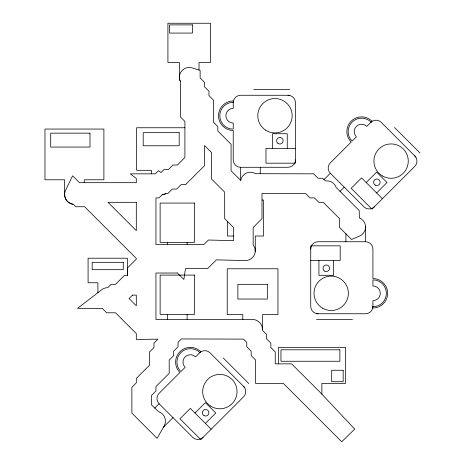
<?xml version="1.0" encoding="UTF-8"?>
<svg xmlns="http://www.w3.org/2000/svg" width="465" height="465" viewBox="0 0 465 465"><rect width="100%" height="100%" fill="white"/><g stroke="black" fill="none" stroke-linecap="round" stroke-linejoin="round"><path stroke-width="0.7" d="M242.782 319.472L242.782 314.596L227.234 314.596L227.234 268.77L277.965 268.77L277.965 314.596L262.417 314.596L262.376 330.22L266.416 334.259L266.416 338.677L270.833 343.094L270.833 347.512L275.251 351.929L275.251 363.857L291.596 363.857L319.205 391.35L354.749 429.102L341.717 441.75L283.458 383.497L255.616 383.497L255.616 360.067L251.193 355.649L251.193 351.232L246.776 346.809L246.776 342.391L243.497 339.119L181.408 338.939L178.037 342.35L178.037 346.809L173.619 351.232L173.619 355.649L169.202 360.067L169.202 373.325L155.944 386.584L155.944 391.001L151.526 395.419L151.526 404.957L158.739 411.792A9.817 9.817 0 0 1 164.162 425.975L157.118 438.326L131.886 413.094L131.886 387.281L136.303 382.864L136.303 378.446L149.561 365.188L149.561 351.929L153.979 347.512L153.979 343.094L157.908 339.165L136.303 339.427L136.303 333.556L115.541 312.794L106.706 312.794L102.283 308.376L77.545 308.376L101.725 289.724A9.817 9.817 0 0 1 107.055 287.701L107.752 287.69L111.123 284.313L115.541 284.313L124.382 275.478L127.462 275.478L127.462 267.974L136.303 259.133L136.303 258.43L84.607 206.739L75.772 206.739L73.296 204.263C68.483 203.815 64.53 199.346 64.618 194.521L64.618 179.792L44.977 179.792L44.977 129.055L103.898 129.055L103.898 179.792L84.258 179.792L84.258 182.681M365.56 226.862L365.56 241.748A7.364 7.364 0 0 1 372.924 249.112L372.924 278.57A14.729 14.729 0 0 1 387.653 293.299A14.729 14.729 0 0 1 372.924 308.028L372.924 300.663A7.364 7.364 0 0 0 380.289 293.299A7.364 7.364 0 0 0 372.924 285.934L372.924 279.878A13.421 13.421 0 0 1 386.345 293.299A13.421 13.421 0 0 1 372.924 306.72M255.25 251.553C254.965 256.587 250.269 260.795 245.235 260.563L216.376 259.865L207.634 268.601L185.506 268.601L183.873 279.488L177.055 272.67L176.706 273.025L155.944 273.025L155.944 319.548L252.629 319.502C257.877 319.391 262.556 324.105 262.417 329.354M255.285 250.868L255.291 236.017L263.475 236.017L263.475 200.014L261.998 200.014M255.227 251.827L254.936 248.13L253.158 244.642L253.158 227.501L261.998 218.66L261.998 193.481L305.557 193.481L309.975 197.898L314.392 197.898L318.81 202.322L323.233 202.322L339.572 218.66L339.572 227.501L351.587 239.516L359.643 236.028A9.817 9.817 0 0 0 359.352 217.887L359.213 210.529L336.166 187.476A9.817 9.817 0 0 0 325.581 180.885L322.53 178.264L318.106 178.264L313.689 173.84L255.64 173.689A9.817 9.817 0 0 0 240.742 180.374L231.064 170.76L231.064 144.243L217.806 130.985L217.806 126.567L213.389 122.15L213.389 100.056L208.971 95.633L208.971 91.216L204.548 86.798L204.548 82.381L200.13 77.957L200.13 70.389L192.126 67.884A9.817 9.817 0 0 0 179.374 77.173L179.67 79.602M162.122 194.806L159.03 197.898L155.944 197.898L155.944 244.544L203.92 244.544L208.436 240.027L233.517 240.638L233.517 227.501L224.682 218.66L224.682 192.15L211.424 178.891L211.424 152.381L204.548 145.504L204.548 165.633L185.541 184.646L181.123 184.646L176.706 189.063L172.282 189.063L167.865 193.481L166.208 193.481L162.332 194.789M323.931 179.664L330.33 173.265A7.364 7.364 0 0 1 330.33 162.849L351.162 142.017A14.729 14.729 0 0 1 351.162 121.185A14.729 14.729 0 0 1 371.994 121.185L366.786 126.393A7.364 7.364 0 0 0 356.37 126.393A7.364 7.364 0 0 0 356.37 136.809L352.086 141.093A13.421 13.421 0 0 1 352.086 122.109A13.421 13.421 0 0 1 371.07 122.109M340.025 191.342L344.222 187.151M366.211 182.518L376.621 172.102L387.037 182.518L376.621 192.934M154.706 408.142L159.1 403.748A7.364 7.364 0 0 1 159.1 393.332L179.932 372.506A14.729 14.729 0 0 1 179.932 351.674A14.729 14.729 0 0 1 200.764 351.674L195.556 356.882A7.364 7.364 0 0 0 185.14 356.882A7.364 7.364 0 0 0 185.14 367.298L180.862 371.576A13.421 13.421 0 0 1 180.862 352.598A13.421 13.421 0 0 1 199.84 352.598M163.506 427.12L172.992 417.64M194.98 413.007L205.391 402.591L215.806 413.007L205.391 423.423M165.976 193.614L165.546 193.835M165.11 194.039L164.662 194.219M164.209 194.382L163.75 194.515M163.285 194.632L162.808 194.719M253.698 89.536L289.701 89.536M289.701 95.267L240.603 95.267A7.364 7.364 0 0 0 233.238 102.631M184.913 127.759L136.646 127.759L136.646 170.312L151.375 170.312L151.375 173.84M295.432 148.457L265.968 148.457L265.968 163.186L295.432 163.186L295.432 102.631A7.364 7.364 0 0 0 288.068 95.267M233.238 102.306A13.421 13.421 0 0 0 219.817 115.721A13.421 13.421 0 0 0 233.238 129.142L233.238 123.086A7.364 7.364 0 0 1 225.874 115.721A7.364 7.364 0 0 1 233.238 108.357L233.238 100.992A14.729 14.729 0 0 0 218.509 115.721A14.729 14.729 0 0 0 233.238 130.456L233.238 159.914A7.364 7.364 0 0 0 240.603 167.278L288.068 167.278A7.364 7.364 0 0 0 295.432 159.914M233.517 236.017L227.466 236.017L227.466 221.45M365.56 241.748L318.095 241.748A7.364 7.364 0 0 0 310.73 249.112M310.73 260.569L340.194 260.569L340.194 245.84L310.73 245.84L310.73 306.394A7.364 7.364 0 0 0 318.095 313.759M316.462 313.759L365.56 313.759A7.364 7.364 0 0 0 372.924 306.394M316.462 319.484L352.464 319.484M72.709 204.181L72.238 204.077M71.773 203.961L71.314 203.815M70.86 203.658L70.413 203.467M69.977 203.263L69.558 203.031M69.145 202.781L68.744 202.507M68.361 202.223L67.989 201.915M67.634 201.589L67.297 201.246M394.558 127.55L420.023 153.008M415.972 157.06L381.254 122.341A7.364 7.364 0 0 0 370.838 122.341M382.41 198.724L361.578 177.892L351.162 188.308L371.994 209.14L414.815 166.319A7.364 7.364 0 0 0 414.815 155.903M330.33 173.265L363.892 206.826A7.364 7.364 0 0 0 374.308 206.826M223.334 358.038L248.792 383.497M244.741 387.548L210.023 352.83A7.364 7.364 0 0 0 199.607 352.83M211.18 429.212L190.348 408.38L179.932 418.796L200.764 439.623L243.584 396.808A7.364 7.364 0 0 0 243.584 386.392M159.1 403.748L192.661 437.309A7.364 7.364 0 0 0 203.077 437.309M66.972 200.892L66.675 200.514M66.385 200.124L66.123 199.723M65.873 199.311L65.652 198.881M180.124 81.015L180.31 81.416M65.449 198.45L65.269 198.003M179.943 80.526L179.786 80.067M65.106 197.549L64.972 197.084M64.85 196.619L64.763 196.143M179.548 79.091L180.49 81.811L180.49 117.029L184.913 121.446L184.913 157.501L177.409 165.005L172.986 165.005L168.568 169.423L164.151 169.423L161.012 172.562L158.501 170.649L155.31 173.84L130.276 173.84L136.303 178.432L136.303 182.681L79.486 182.681L72.616 175.811L65.606 190.226A9.817 9.817 0 0 0 64.623 194.899M179.484 78.655L179.42 78.178M64.693 195.666L64.652 195.19M179.397 77.696L179.374 62.531L167.917 62.531L167.917 23.25L210.471 23.25L210.471 62.531L199.014 62.531L199.014 70.041M345.919 233.849L345.919 241.748M333.643 260.569L333.643 275.297L318.914 275.297L318.914 260.569M321.879 394.186L321.879 383.352L345.605 383.352L345.605 347.343L278.506 347.343L278.506 363.857M287.248 148.457L287.248 133.728L272.519 133.728L272.519 148.457M260.243 167.278L260.243 173.84M240.603 167.278L240.603 180.298M187.128 242.358L187.128 244.544M187.128 314.375L187.128 319.316M167.493 242.358L167.493 244.544M167.493 314.375L167.493 319.403M127.358 275.478L127.358 258.22L88.083 258.22L88.083 282.767L97.9 282.767L97.9 292.671M132.513 295.118L129.078 298.553L136.303 305.778L136.303 295.118L132.513 295.118M192.469 24.889L169.556 24.889L169.556 33.067L192.469 33.067L192.469 24.889M179.194 132.67L143.191 132.67L143.191 145.766L179.194 145.766L179.194 132.67M89.989 133.147L50.708 133.147L50.708 147.056L89.989 147.056L89.989 133.147M136.303 202.322L107.967 202.322L136.303 230.657L136.303 202.322M194.492 203.077L160.123 203.077L160.123 242.358L194.492 242.358L194.492 203.077M123.266 262.312L92.175 262.312L92.175 269.677L123.266 269.677L123.266 262.312M194.492 275.094L160.129 275.094L160.129 314.375L194.492 314.375L194.492 275.094M267.329 284.313L237.871 284.313L237.871 299.047L267.329 299.047L267.329 284.313M339.88 349.802L280.959 349.802L280.959 361.259L339.88 361.259L339.88 349.802M343.153 370.256L331.696 370.256L331.696 381.713L343.153 381.713L343.153 370.256M324.646 271.095A3.272 3.272 0 0 0 329.551 268.259A3.272 3.272 0 0 0 324.646 265.422A3.272 3.272 0 0 0 324.646 271.095M322.6 308.185A17.182 17.182 0 0 0 348.378 293.299A17.182 17.182 0 0 0 322.6 278.419A17.182 17.182 0 0 0 322.6 308.185M203.99 415.611A3.272 3.272 0 0 0 208.895 412.775A3.272 3.272 0 0 0 203.99 409.944A3.272 3.272 0 0 0 203.99 415.611M210.628 406.09A17.182 17.182 0 0 0 237.028 392.35A17.182 17.182 0 0 0 211.924 376.354A17.182 17.182 0 0 0 210.628 406.09M375.22 185.122A3.272 3.272 0 0 0 380.126 182.292A3.272 3.272 0 0 0 375.22 179.455A3.272 3.272 0 0 0 375.22 185.122M382.497 175.991A17.182 17.182 0 0 0 408.276 161.111A17.182 17.182 0 0 0 382.497 146.231A17.182 17.182 0 0 0 382.497 175.991M277.977 143.423A3.272 3.272 0 0 0 283.139 141.087A3.272 3.272 0 0 0 278.529 137.785A3.272 3.272 0 0 0 277.977 143.423M265.736 130.217A17.182 17.182 0 0 0 292.142 116.471A17.182 17.182 0 0 0 267.038 100.481A17.182 17.182 0 0 0 265.736 130.217"/></g></svg>
